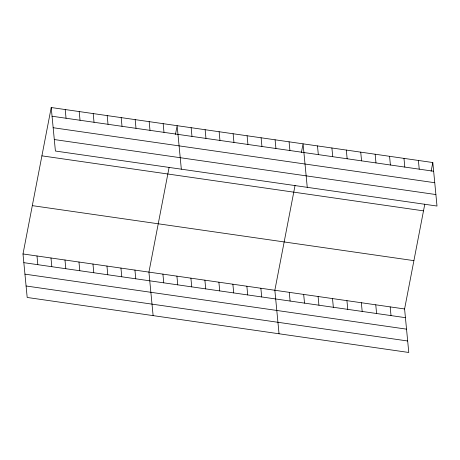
<?xml version="1.0" encoding="UTF-8"?>
<svg xmlns="http://www.w3.org/2000/svg" width="460" height="460" viewBox="0 0 460 460"><rect width="100%" height="100%" fill="white"/><g stroke="black" fill="none" stroke-linecap="round" stroke-linejoin="round"><path stroke-width="0.69" d="M424.793 204.148L404.593 308.965L408.779 352.475L27.192 297.465L23 253.96L51.221 107.525L432.808 162.535L437 206.04L55.407 151.035L51.221 107.525M169.125 167.29L148.925 272.113L153.117 315.617M175.461 134.406L177.146 125.678L181.332 169.188M295.05 185.443L274.85 290.266L279.042 333.77M301.386 152.559L303.071 143.83L307.257 187.341M431.129 171.258L432.808 162.535M52.055 116.23L433.648 171.241M53.164 127.719L434.757 182.723M54.303 139.547L435.896 194.557M41.906 155.848L423.499 210.858M32.315 205.637L413.902 260.642M23 253.96L404.593 308.965M23.839 262.666L405.433 317.67M24.944 274.148L406.536 329.159M26.082 285.982L407.675 340.986M418.393 160.454L419.232 169.159M403.978 158.378L404.817 167.083M389.562 156.302L390.402 165.008M390.178 306.889L391.017 315.594M375.147 154.221L375.987 162.926M375.762 304.808L376.596 313.513M360.732 152.145L361.572 160.85M361.347 302.732L362.181 311.437M346.317 150.064L347.156 158.769M346.932 300.656L347.766 309.361M331.901 147.988L332.741 156.693M332.511 298.574L333.35 307.28M317.486 145.912L318.326 154.617M318.096 296.499L318.935 305.204M289.075 141.812L289.915 150.518M303.68 294.417L304.52 303.123M275.086 139.8L275.925 148.505M289.265 292.341L290.105 301.047M261.096 137.781L261.935 146.487M247.1 135.763L247.94 144.469M260.86 288.248L261.7 296.953M233.111 133.745L233.95 142.451M246.865 286.229L247.704 294.935M219.121 131.732L219.955 140.438M232.875 284.211L233.714 292.916M205.125 129.714L205.965 138.42M218.885 282.198L219.725 290.904M191.136 127.696L191.975 136.401M204.89 280.18L205.729 288.886M190.9 278.162L191.739 286.867M163.15 123.665L163.99 132.371M176.91 276.144L177.75 284.849M149.161 121.647L150 130.352M162.915 274.131L163.754 282.837M135.171 119.629L136.005 128.334M121.175 117.61L122.015 126.316M134.935 270.095L135.775 278.8M107.186 115.598L108.025 124.298M120.94 268.077L121.779 276.782M93.196 113.58L94.03 122.285M106.95 266.058L107.789 274.764M79.201 111.561L80.04 120.267M92.96 264.046L93.794 272.751M65.211 109.543L66.05 118.249M78.965 262.027L79.804 270.733M64.975 260.009L65.814 268.715M50.985 257.991L51.819 266.696M36.99 255.978L37.829 264.684"/></g></svg>
